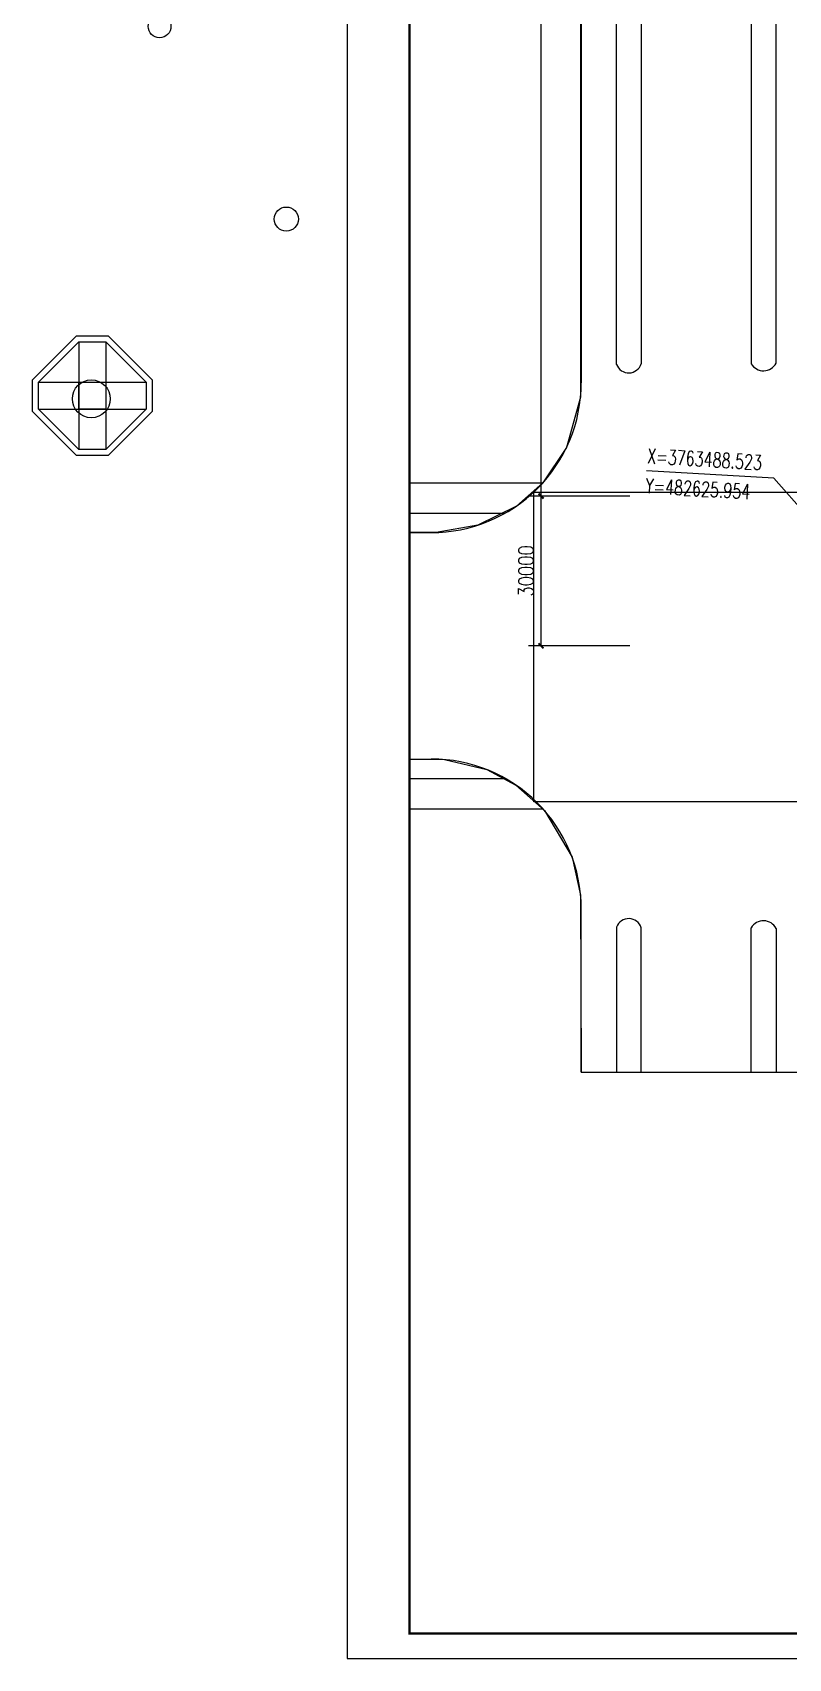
# Model space of a CAD drawing. Extents: x 225694 to 1397201, y -46174 to 794826.
# Drawn here: x 225694 to 377234, y -46174 to 279695 of the extents above; entities that cross this region are included whole.
import ezdxf

# ---------------------------------------------------------------- set-up
doc = ezdxf.new("R2010")
doc.units = 0
doc.header["$LTSCALE"] = 0.5
doc.header["$MEASUREMENT"] = 0
for name, color, linetype in [('1', 4, 'Continuous'), ('BZTU', 7, 'Continuous'), ('PUB_DIM', 3, 'Continuous'), ('PUB_TEXT', 7, 'Continuous'), ('路', 40, 'Continuous')]:
    doc.layers.add(name, color=color, linetype=linetype)
for name, color, linetype, lineweight in [('border', 7, 'Continuous', 0), ('road', 7, 'Continuous', 0), ('road-k', 7, 'Continuous', 0), ('tag', 7, 'Continuous', 0)]:
    doc.layers.add(name, color=color, linetype=linetype, lineweight=lineweight)
doc.styles.add('_TCH_DIM', font='SIMPLEX', dxfattribs={"height": 3.5, "bigfont": 'GBCBIG'})
doc.styles.add('DIM_FONT', font='SIMPLEX.shx', dxfattribs={"width": 0.8})
doc.dimstyles.new('DIMN1000', dxfattribs={"dimscale": 10, "dimtxt": 300, "dimasz": 100, "dimexe": 250, "dimexo": 300, "dimgap": 150, "dimtad": 1, "dimdec": 0, "dimzin": 0, "dimdsep": 46, "dimtxsty": 'DIM_FONT', "dimcen": 0.09, "dimclrt": 7, "dimazin": 2, "dimtfac": 1, "dimtdec": 0, "dimtix": 1, "dimtmove": 2, "dimatfit": 3, "dimfxl": 1, "dimtolj": 1, "dimtzin": 0, "dimarcsym": 0})

# ---------------------------------------------------------------- blocks, each defined once
blk = doc.blocks.new('_ArchTick')
at = {"color": 0, "linetype": 'ByBlock'}
blk.add_lwpolyline([(-0.5, -0.5, 0.4, 0.4, 0), (0.5, 0.5, 0.4, 0.4, 0)], format="xyseb", dxfattribs=at)
blk = doc.blocks.new('*U83')
at = {"color": 0, "lineweight": -2}
for p, q in [((345439, 686789), (325127, 686789)), ((327627, 186789), (327627, 686789)), ((327627, 186789), (327627, 686789)), ((345439, 186789), (325127, 186789))]:
    blk.add_line(p, q, dxfattribs=at)
at = {"layer": 'DEFPOINTS', "color": 0}
for p in [(348439, 686789), (348439, 186789)]:
    blk.add_point(p, dxfattribs=at)
at = {"color": 0, "lineweight": -2, "xscale": 1000, "yscale": 1000, "zscale": 1000}
for p, rotation in [((327627, 686789), 90), ((327627, 186789), 270)]:
    blk.add_blockref('_ArchTick', p, dxfattribs=dict(at, rotation=rotation))
at = {"color": 7, "insert": (324627, 436789), "char_height": 3000, "width": 0.000000001, "attachment_point": 5, "rotation": 90, "style": 'DIM_FONT'}
blk.add_mtext('\\A1;500000', dxfattribs=at)
blk = doc.blocks.new('*U93')
at = {"color": 0, "lineweight": -2}
for p, q in [((345439, 186789), (325127, 186789)), ((327627, 156789), (327627, 186789)), ((327627, 156789), (327627, 186789)), ((345439, 156789), (325127, 156789))]:
    blk.add_line(p, q, dxfattribs=at)
at = {"layer": 'DEFPOINTS', "color": 0}
for p in [(348439, 186789), (348439, 156789)]:
    blk.add_point(p, dxfattribs=at)
at = {"color": 0, "lineweight": -2, "xscale": 1000, "yscale": 1000, "zscale": 1000}
for p, rotation in [((327627, 186789), 90), ((327627, 156789), 270)]:
    blk.add_blockref('_ArchTick', p, dxfattribs=dict(at, rotation=rotation))
at = {"color": 7, "insert": (324627, 171789), "char_height": 3000, "width": 0.000000001, "attachment_point": 5, "rotation": 90, "style": 'DIM_FONT'}
blk.add_mtext('\\A1;30000', dxfattribs=at)

msp = doc.modelspace()

# ---------------------------------------------------------------- linework, layer by layer
at = {"layer": '1', "color": 7}
for p, q in [((225694, 210106), (234496.9, 218908.9)), ((234496.9, 218908.9), (240891.1, 218908.9)), ((249694, 210106), (240891.1, 218908.9)), ((226894, 209608.9), (234994, 217708.9)), ((234994, 217708.9), (234994, 196108.9)), ((234994, 217708.9), (240394, 217708.9)), ((240394, 217708.9), (240394, 196108.9)), ((240394, 217708.9), (248494, 209608.9)), ((225694, 203711.9), (225694, 210106)), ((226894, 209608.9), (248494, 209608.9)), ((226894, 204208.9), (226894, 209608.9)), ((234994, 209608.9), (240394, 209608.9)), ((234994, 204208.9), (234994, 209608.9)), ((240394, 209608.9), (240394, 204208.9)), ((248494, 209608.9), (248494, 204208.9)), ((249694, 210106), (249694, 203711.9)), ((234496.9, 194908.9), (225694, 203711.9)), ((226894, 204208.9), (248494, 204208.9)), ((234994, 196108.9), (226894, 204208.9)), ((240394, 204208.9), (234994, 204208.9)), ((248494, 204208.9), (240394, 196108.9)), ((240891.1, 194908.9), (249694, 203711.9)), ((240394, 196108.9), (234994, 196108.9)), ((240891.1, 194908.9), (234496.9, 194908.9))]:
    msp.add_line(p, q, dxfattribs=at)
at = {"layer": 'border', "color": 1}
msp.add_lwpolyline([(878259, -41173.9, 0, 0, 0), (878259, 789826.1, 500, 500, 0), (301259, 789826.1, 500, 500, 0), (301259, -41173.9, 500, 500, 0), (878259, -41173.9, 500, 500, 0)], format="xyseb", dxfattribs=at)
at = {"layer": 'BZTU', "color": 7}
for p, q in [((288759, 794826.1), (288759, -46173.9)), ((288759, -46173.9), (883259, -46173.9))]:
    msp.add_line(p, q, dxfattribs=at)
at = {"layer": 'PUB_DIM', "color": 7}
for p, q in [((374297.2, 190353.4), (348741.6, 191859.5)), ((380940, 182878.5), (374297.2, 190353.4))]:
    msp.add_line(p, q, dxfattribs=at)
at = {"layer": 'road', "color": 3}
for points in [[(335681.1, 653247.2), (335545.5, 206635.4), (332725.1, 196499), (328002.3, 189440.3), (322721.1, 184793.5), (314941.7, 180949.5), (306583, 179497.9), (301259, 179493.2), (301259, 134084.7)], [(301259, 134084.7), (308267.5, 133981.8), (316794.9, 131958.9), (322585.9, 128877.1), (328326.2, 123770.9), (333844.4, 114429.4), (335557.8, 106810), (335681.1, 71317.9), (381964.6, 71317.9), (381946.9, 104273.7), (383084.7, 112490.4), (385362.2, 118208.2), (388783.3, 123370.8), (392186.3, 126879), (397000.4, 130318), (402783.1, 132872.6), (408712.9, 134131.7), (411886.8, 134306.4), (681831, 135083.3)]]:
    msp.add_lwpolyline(points, dxfattribs=at)
at = {"layer": 'road-k', "color": 6}
msp.add_lwpolyline([(326169.3, 187570.2), (390700.9, 187570.2), (390700.9, 125486.8), (326169.3, 125486.8)], close=True, dxfattribs=at)
at = {"layer": 'tag', "color": 5}
for centre, radius in [((251168.5, 280932), 2285.7), ((276569.6, 242314), 2410.5), ((237487, 206277.5), 3797)]:
    msp.add_circle(centre, radius, dxfattribs=at)
at = {"layer": '路', "color": 7, "linetype": 'Continuous'}
for p, q in [((335681.1, 669678.5), (335681.1, 209484.4)), ((342769.4, 213176.5), (342769.4, 375474.6)), ((347713.4, 375329.3), (347713.4, 213321.9)), ((369768.1, 375336), (369768.1, 213315.1)), ((374759.6, 213441.8), (374759.6, 375209.3)), ((301259, 189449), (328002.3, 189440.3)), ((301259, 183392.4), (320432.6, 183361.7)), ((301259, 179493.2), (305621, 179484.4)), ((301259, 134084.7), (305621, 134093.4)), ((301259, 130185.5), (320432.6, 130216.2)), ((301259, 124128.8), (328002.3, 124137.6)), ((335681.1, 71317.9), (335681.1, 104093.5)), ((342769.4, 100401.3), (342769.4, 71317.9)), ((347713.4, 71317.9), (347713.4, 100256)), ((369768.1, 71317.9), (369768.1, 100262.8)), ((374759.6, 100136.1), (374759.6, 71317.9))]:
    msp.add_line(p, q, dxfattribs=at)
for centre, radius, start, end in [((345216.7, 214089.5), 2612, 200.457124, 342.91024), ((372228.9, 214753.9), 2850.6, 210.313308, 332.594461), ((305681.1, 209484.4), 30000, 269.885172, 0), ((305681.1, 104093.5), 30000, 360, 90.114828), ((345216.7, 99488.4), 2612, 17.08976, 159.542876), ((372228.9, 98824), 2850.6, 27.405539, 149.686692)]:
    msp.add_arc(centre, radius, start, end, dxfattribs=at)

# ---------------------------------------------------------------- texts
at = {"layer": 'PUB_TEXT', "color": 7, "style": '_TCH_DIM', "width": 0.705882}
for s, p in [('X=3763488.523', (348829.8, 193356.9)), ('Y=482625.954', (348478.3, 187392.3))]:
    msp.add_text(s, height=2975, rotation=356.627073, dxfattribs=at).set_placement(p)

# ---------------------------------------------------------------- dimensions: what is measured, and where the dimension line sits
at = {"layer": 'PUB_DIM', "color": 7}
for p1, p2, picture, middle in [((348438.7, 186788.9), (348438.7, 686788.5), '*U83', (324626.6, 436788.7)), ((348438.7, 156788.9), (348438.7, 186788.9), '*U93', (324626.6, 171788.9))]:
    dim = msp.add_aligned_dim(p1=p1, p2=p2, distance=20812.1, dimstyle='DIMN1000', dxfattribs=at)
    dim.commit()
    dim.dimension.update_dxf_attribs({"geometry": picture, "text_midpoint": middle})

doc.saveas('drawing.dxf')
